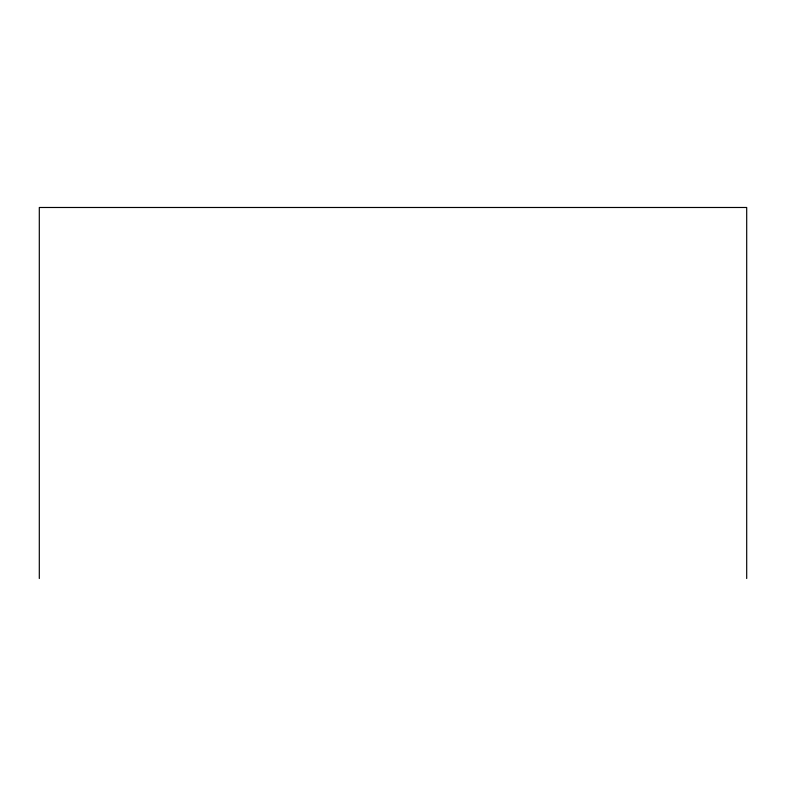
<?xml version="1.0" encoding="UTF-8"?>
<svg xmlns="http://www.w3.org/2000/svg" width="786" height="786" viewBox="0 0 786 786"><rect width="100%" height="100%" fill="white"/><g stroke="black" fill="none" stroke-linecap="round" stroke-linejoin="round"><path stroke-width="1.18" d="M746.7 578.516L746.7 207.484L39.3 207.484L39.3 578.516"/></g></svg>
